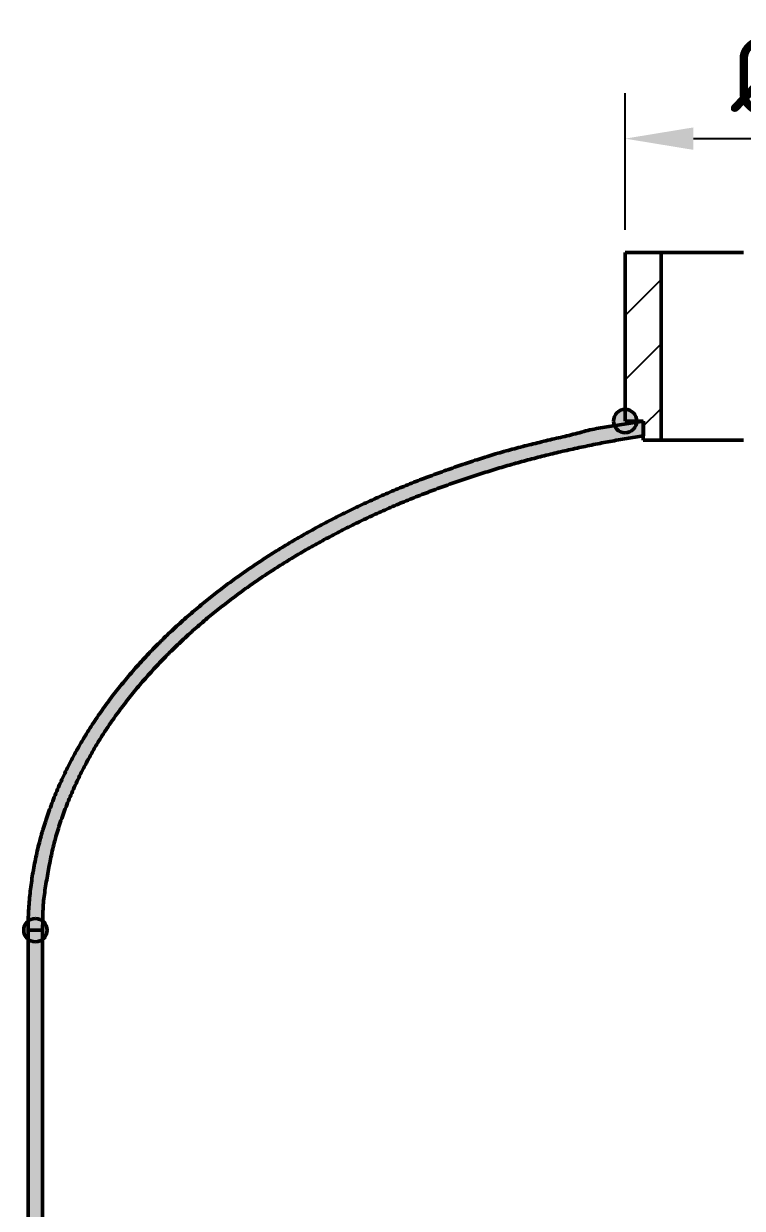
# Model space of a CAD drawing. Header units: millimetres. Extents: x 0 to 594, y 0 to 420.
# Drawn here: x 50 to 81.5, y 257.8 to 309.8 of the extents above; entities that cross this region are included whole.
import ezdxf

# ---------------------------------------------------------------- set-up
doc = ezdxf.new("R2010")
doc.units = ezdxf.units.MM
for name, color, linetype, lineweight in [('01-VISIBLE', 7, 'CONTINUOUS', 50), ('04-COTA', 3, 'CONTINUOUS', 25), ('05-RAYADO', 8, 'CONTINUOUS', 25)]:
    doc.layers.add(name, color=color, linetype=linetype, lineweight=lineweight)
doc.styles.add('ISO3098', font='isocpeur.ttf')
doc.dimstyles.new('FLAMA-ISO', dxfattribs={"dimtxt": 3.5, "dimasz": 3, "dimexe": 2, "dimexo": 1, "dimgap": 1, "dimtad": 1, "dimdec": 1, "dimtxsty": 'ISO3098', "dimcen": 2.5, "dimclrd": 3, "dimclre": 3, "dimclrt": 3, "dimazin": 3, "dimtfac": 1, "dimtmove": 0, "dimatfit": 3, "dimlwd": 25, "dimlwe": 25})

msp = doc.modelspace()

# ---------------------------------------------------------------- hatches: boundary and pattern name
at = {"layer": '05-RAYADO'}
h = msp.add_hatch(dxfattribs=at)
h.set_pattern_fill('ANSI31', scale=0.62992)
h.paths.add_polyline_path([(77.972, 291.531), (77.19, 291.531), (77.19, 292.376), (76.392, 292.376), (76.392, 299.776), (77.972, 299.776)])
h = msp.add_hatch(color=7, dxfattribs=at)
h.dxf.hatch_style = 1
h.paths.add_polyline_path([(75.88, 292.376), (75.882, 292.416), (75.886, 292.456), (75.894, 292.496), (75.905, 292.534), (75.919, 292.572), (75.936, 292.609), (75.955, 292.644), (75.978, 292.677), (76.003, 292.709), (76.03, 292.738), (76.059, 292.765), (76.091, 292.79), (76.124, 292.813), (76.16, 292.832), (76.196, 292.849), (76.234, 292.863), (76.272, 292.874), (76.312, 292.882), (76.352, 292.887), (76.392, 292.888), (76.432, 292.887), (76.472, 292.882), (76.512, 292.874), (76.55, 292.863), (76.588, 292.849), (76.624, 292.832), (76.66, 292.813), (76.693, 292.79), (76.725, 292.765), (76.754, 292.738), (76.781, 292.709), (76.806, 292.677), (76.829, 292.644), (76.848, 292.609), (76.865, 292.572), (76.879, 292.534), (76.89, 292.496), (76.898, 292.456), (76.902, 292.416), (76.904, 292.376), (76.902, 292.336), (76.898, 292.296), (76.89, 292.257), (76.879, 292.218), (76.865, 292.18), (76.848, 292.144), (76.829, 292.109), (76.806, 292.075), (76.781, 292.044), (76.754, 292.014), (76.725, 291.987), (76.693, 291.962), (76.66, 291.94), (76.624, 291.92), (76.588, 291.903), (76.55, 291.889), (76.512, 291.878), (76.472, 291.87), (76.432, 291.866), (76.392, 291.864), (76.352, 291.866), (76.312, 291.87), (76.272, 291.878), (76.234, 291.889), (76.196, 291.903), (76.16, 291.92), (76.124, 291.94), (76.091, 291.962), (76.059, 291.987), (76.03, 292.014), (76.003, 292.044), (75.978, 292.075), (75.955, 292.109), (75.936, 292.144), (75.919, 292.18), (75.905, 292.218), (75.894, 292.257), (75.886, 292.296), (75.882, 292.336)])
h = msp.add_hatch(color=7, dxfattribs=at)
h.dxf.hatch_style = 1
h.paths.add_polyline_path([(50.832, 270.024), (50.192, 270.024), (50.192, 270.119), (50.193, 270.214), (50.195, 270.309), (50.197, 270.404), (50.199, 270.499), (50.203, 270.594), (50.207, 270.688), (50.211, 270.783), (50.216, 270.878), (50.222, 270.973), (50.228, 271.068), (50.235, 271.162), (50.242, 271.257), (50.25, 271.352), (50.259, 271.446), (50.268, 271.541), (50.278, 271.635), (50.289, 271.73), (50.3, 271.824), (50.311, 271.918), (50.324, 272.012), (50.336, 272.106), (50.35, 272.2), (50.364, 272.294), (50.378, 272.388), (50.393, 272.482), (50.409, 272.576), (50.425, 272.669), (50.442, 272.763), (50.459, 272.856), (50.477, 272.949), (50.496, 273.042), (50.515, 273.135), (50.535, 273.228), (50.555, 273.321), (50.576, 273.414), (50.597, 273.506), (50.619, 273.599), (50.641, 273.691), (50.664, 273.783), (50.688, 273.875), (50.712, 273.967), (50.737, 274.059), (50.762, 274.15), (50.788, 274.242), (50.814, 274.333), (50.841, 274.424), (50.868, 274.515), (50.896, 274.606), (50.924, 274.696), (50.953, 274.787), (50.983, 274.877), (51.013, 274.967), (51.043, 275.057), (51.074, 275.147), (51.106, 275.236), (51.138, 275.326), (51.17, 275.415), (51.204, 275.504), (51.237, 275.593), (51.271, 275.681), (51.306, 275.77), (51.341, 275.858), (51.376, 275.946), (51.412, 276.034), (51.449, 276.122), (51.486, 276.209), (51.523, 276.296), (51.561, 276.383), (51.6, 276.47), (51.639, 276.557), (51.678, 276.643), (51.718, 276.73), (51.758, 276.816), (51.799, 276.901), (51.84, 276.987), (51.882, 277.072), (51.924, 277.157), (51.967, 277.242), (52.01, 277.327), (52.053, 277.411), (52.097, 277.495), (52.141, 277.579), (52.186, 277.663), (52.231, 277.747), (52.277, 277.83), (52.323, 277.913), (52.369, 277.996), (52.416, 278.078), (52.464, 278.161), (52.511, 278.243), (52.559, 278.325), (52.608, 278.406), (52.657, 278.488), (52.706, 278.569), (52.756, 278.65), (52.806, 278.731), (52.857, 278.811), (52.907, 278.891), (52.959, 278.971), (53.01, 279.051), (53.062, 279.13), (53.115, 279.209), (53.168, 279.288), (53.221, 279.367), (53.274, 279.445), (53.328, 279.524), (53.383, 279.601), (53.437, 279.679), (53.492, 279.757), (53.547, 279.834), (53.603, 279.911), (53.659, 279.987), (53.716, 280.064), (53.772, 280.14), (53.829, 280.216), (53.887, 280.292), (53.944, 280.367), (54.003, 280.442), (54.061, 280.517), (54.12, 280.592), (54.179, 280.666), (54.238, 280.74), (54.298, 280.814), (54.358, 280.888), (54.418, 280.961), (54.479, 281.034), (54.54, 281.107), (54.601, 281.179), (54.662, 281.252), (54.724, 281.324), (54.786, 281.396), (54.849, 281.467), (54.912, 281.538), (54.975, 281.609), (55.038, 281.68), (55.102, 281.751), (55.165, 281.821), (55.23, 281.891), (55.294, 281.961), (55.359, 282.03), (55.424, 282.099), (55.489, 282.168), (55.555, 282.237), (55.62, 282.306), (55.686, 282.374), (55.753, 282.442), (55.819, 282.509), (55.886, 282.577), (55.953, 282.644), (56.021, 282.711), (56.088, 282.778), (56.156, 282.844), (56.224, 282.91), (56.293, 282.976), (56.361, 283.042), (56.43, 283.107), (56.499, 283.172), (56.569, 283.237), (56.638, 283.302), (56.708, 283.366), (56.778, 283.43), (56.848, 283.494), (56.919, 283.558), (56.99, 283.621), (57.061, 283.684), (57.132, 283.747), (57.203, 283.81), (57.275, 283.872), (57.347, 283.934), (57.419, 283.996), (57.491, 284.058), (57.563, 284.119), (57.636, 284.18), (57.709, 284.241), (57.782, 284.302), (57.855, 284.362), (57.929, 284.422), (58.003, 284.482), (58.077, 284.541), (58.151, 284.601), (58.225, 284.66), (58.3, 284.719), (58.374, 284.777), (58.449, 284.836), (58.524, 284.894), (58.6, 284.952), (58.675, 285.01), (58.751, 285.067), (58.826, 285.124), (58.902, 285.181), (58.979, 285.238), (59.055, 285.294), (59.132, 285.35), (59.208, 285.406), (59.285, 285.462), (59.362, 285.518), (59.44, 285.573), (59.517, 285.628), (59.595, 285.683), (59.672, 285.737), (59.75, 285.791), (59.828, 285.845), (59.907, 285.899), (59.985, 285.953), (60.063, 286.006), (60.142, 286.059), (60.221, 286.112), (60.3, 286.165), (60.379, 286.217), (60.459, 286.269), (60.538, 286.321), (60.618, 286.373), (60.698, 286.424), (60.778, 286.476), (60.858, 286.527), (60.938, 286.577), (61.018, 286.628), (61.099, 286.678), (61.18, 286.728), (61.26, 286.778), (61.341, 286.828), (61.423, 286.877), (61.504, 286.926), (61.585, 286.975), (61.667, 287.024), (61.748, 287.072), (61.83, 287.121), (61.912, 287.169), (61.994, 287.216), (62.076, 287.264), (62.159, 287.311), (62.241, 287.358), (62.324, 287.405), (62.406, 287.452), (62.489, 287.498), (62.572, 287.544), (62.655, 287.59), (62.739, 287.636), (62.822, 287.682), (62.905, 287.727), (62.989, 287.772), (63.073, 287.817), (63.156, 287.862), (63.24, 287.906), (63.324, 287.951), (63.408, 287.995), (63.493, 288.038), (63.577, 288.082), (63.661, 288.125), (63.746, 288.169), (63.831, 288.212), (63.916, 288.254), (64, 288.297), (64.085, 288.339), (64.171, 288.381), (64.256, 288.423), (64.341, 288.465), (64.426, 288.507), (64.512, 288.548), (64.598, 288.589), (64.683, 288.63), (64.769, 288.671), (64.855, 288.711), (64.941, 288.751), (65.027, 288.791), (65.113, 288.831), (65.2, 288.871), (65.286, 288.91), (65.373, 288.949), (65.459, 288.988), (65.546, 289.027), (65.633, 289.065), (65.72, 289.104), (65.807, 289.142), (65.894, 289.179), (65.981, 289.217), (66.068, 289.254), (66.156, 289.291), (66.243, 289.328), (66.331, 289.365), (66.418, 289.402), (66.506, 289.438), (66.594, 289.474), (66.682, 289.51), (66.77, 289.545), (66.858, 289.581), (66.946, 289.616), (67.035, 289.651), (67.123, 289.686), (67.211, 289.72), (67.3, 289.755), (67.389, 289.789), (67.477, 289.823), (67.566, 289.857), (67.655, 289.891), (67.744, 289.924), (67.832, 289.958), (67.921, 289.991), (68.01, 290.024), (68.1, 290.057), (68.189, 290.089), (68.278, 290.122), (68.367, 290.154), (68.456, 290.187), (68.546, 290.219), (68.635, 290.251), (68.725, 290.282), (68.814, 290.314), (68.904, 290.346), (68.993, 290.377), (69.083, 290.408), (69.173, 290.439), (69.263, 290.47), (69.352, 290.501), (69.442, 290.532), (69.532, 290.562), (69.622, 290.592), (69.713, 290.622), (69.803, 290.652), (69.893, 290.681), (69.983, 290.71), (70.074, 290.739), (70.164, 290.768), (70.255, 290.796), (70.346, 290.825), (70.436, 290.852), (70.527, 290.88), (70.618, 290.907), (70.709, 290.934), (70.8, 290.961), (70.892, 290.987), (70.983, 291.013), (71.074, 291.039), (71.166, 291.065), (71.257, 291.09), (71.349, 291.115), (71.441, 291.14), (71.532, 291.164), (71.624, 291.189), (71.716, 291.213), (71.808, 291.236), (71.9, 291.26), (71.992, 291.283), (72.084, 291.306), (72.176, 291.329), (72.269, 291.352), (72.361, 291.375), (72.453, 291.397), (72.545, 291.42), (72.638, 291.442), (72.73, 291.464), (72.822, 291.486), (72.915, 291.508), (73.007, 291.53), (73.099, 291.552), (73.192, 291.574), (73.284, 291.596), (73.377, 291.618), (73.469, 291.64), (73.562, 291.661), (73.654, 291.683), (73.746, 291.705), (73.839, 291.727), (73.931, 291.749), (74.023, 291.772), (74.116, 291.794), (74.208, 291.817), (74.3, 291.84), (74.392, 291.865), (74.483, 291.89), (74.574, 291.917), (74.666, 291.943), (74.758, 291.966), (74.85, 291.988), (74.943, 292.007), (75.036, 292.026), (75.13, 292.043), (75.223, 292.06), (75.317, 292.076), (75.41, 292.093), (75.504, 292.108), (75.597, 292.124), (75.691, 292.14), (75.785, 292.155), (75.879, 292.17), (75.972, 292.185), (76.066, 292.2), (76.16, 292.215), (76.254, 292.23), (76.347, 292.245), (76.441, 292.26), (76.535, 292.274), (76.629, 292.289), (76.723, 292.303), (76.817, 292.318), (76.91, 292.333), (77.004, 292.347), (77.098, 292.362), (77.192, 292.376), (77.192, 291.731), (77.101, 291.716), (77.009, 291.702), (76.918, 291.687), (76.827, 291.672), (76.735, 291.657), (76.644, 291.642), (76.553, 291.627), (76.462, 291.611), (76.371, 291.596), (76.28, 291.58), (76.189, 291.564), (76.097, 291.548), (76.006, 291.532), (75.915, 291.515), (75.824, 291.498), (75.734, 291.482), (75.643, 291.465), (75.552, 291.447), (75.461, 291.43), (75.37, 291.413), (75.279, 291.395), (75.189, 291.377), (75.098, 291.359), (75.007, 291.341), (74.917, 291.322), (74.826, 291.304), (74.735, 291.285), (74.645, 291.266), (74.554, 291.247), (74.464, 291.228), (74.374, 291.209), (74.283, 291.189), (74.193, 291.169), (74.103, 291.149), (74.012, 291.129), (73.922, 291.109), (73.832, 291.089), (73.742, 291.068), (73.652, 291.047), (73.562, 291.026), (73.472, 291.005), (73.382, 290.984), (73.292, 290.962), (73.202, 290.941), (73.112, 290.919), (73.022, 290.897), (72.932, 290.875), (72.843, 290.852), (72.753, 290.83), (72.663, 290.807), (72.574, 290.784), (72.484, 290.761), (72.395, 290.738), (72.305, 290.715), (72.216, 290.691), (72.126, 290.667), (72.037, 290.643), (71.948, 290.619), (71.858, 290.595), (71.769, 290.57), (71.68, 290.546), (71.591, 290.521), (71.502, 290.496), (71.413, 290.471), (71.324, 290.445), (71.235, 290.42), (71.147, 290.394), (71.058, 290.368), (70.969, 290.342), (70.88, 290.316), (70.792, 290.289), (70.703, 290.263), (70.615, 290.236), (70.526, 290.209), (70.438, 290.181), (70.35, 290.154), (70.261, 290.127), (70.173, 290.099), (70.085, 290.071), (69.997, 290.043), (69.909, 290.014), (69.821, 289.986), (69.733, 289.957), (69.645, 289.928), (69.557, 289.899), (69.47, 289.87), (69.382, 289.841), (69.294, 289.811), (69.207, 289.781), (69.119, 289.751), (69.032, 289.721), (68.944, 289.691), (68.857, 289.66), (68.77, 289.63), (68.683, 289.599), (68.596, 289.568), (68.509, 289.536), (68.422, 289.505), (68.335, 289.473), (68.248, 289.441), (68.161, 289.409), (68.075, 289.377), (67.988, 289.345), (67.901, 289.312), (67.815, 289.279), (67.729, 289.246), (67.642, 289.213), (67.556, 289.18), (67.47, 289.146), (67.384, 289.112), (67.298, 289.078), (67.212, 289.044), (67.126, 289.01), (67.04, 288.975), (66.955, 288.94), (66.869, 288.905), (66.783, 288.87), (66.698, 288.835), (66.613, 288.799), (66.527, 288.764), (66.442, 288.728), (66.357, 288.692), (66.272, 288.655), (66.187, 288.619), (66.102, 288.582), (66.017, 288.545), (65.933, 288.508), (65.848, 288.471), (65.763, 288.433), (65.679, 288.396), (65.595, 288.358), (65.51, 288.319), (65.426, 288.281), (65.342, 288.243), (65.258, 288.204), (65.174, 288.165), (65.091, 288.126), (65.007, 288.086), (64.923, 288.047), (64.84, 288.007), (64.756, 287.967), (64.673, 287.927), (64.59, 287.887), (64.507, 287.846), (64.424, 287.805), (64.341, 287.764), (64.258, 287.723), (64.175, 287.682), (64.093, 287.64), (64.01, 287.598), (63.928, 287.556), (63.846, 287.514), (63.764, 287.472), (63.682, 287.429), (63.6, 287.386), (63.518, 287.343), (63.436, 287.3), (63.354, 287.256), (63.273, 287.213), (63.192, 287.169), (63.11, 287.124), (63.029, 287.08), (62.948, 287.036), (62.867, 286.991), (62.786, 286.946), (62.706, 286.901), (62.625, 286.855), (62.545, 286.81), (62.465, 286.764), (62.384, 286.718), (62.304, 286.671), (62.224, 286.625), (62.145, 286.578), (62.065, 286.531), (61.985, 286.484), (61.906, 286.437), (61.827, 286.389), (61.748, 286.341), (61.669, 286.293), (61.59, 286.245), (61.511, 286.196), (61.432, 286.148), (61.354, 286.099), (61.276, 286.049), (61.197, 286), (61.119, 285.95), (61.041, 285.901), (60.964, 285.851), (60.886, 285.8), (60.809, 285.75), (60.731, 285.699), (60.654, 285.648), (60.577, 285.597), (60.5, 285.545), (60.424, 285.494), (60.347, 285.442), (60.271, 285.39), (60.194, 285.337), (60.118, 285.285), (60.042, 285.232), (59.967, 285.179), (59.891, 285.126), (59.816, 285.072), (59.74, 285.018), (59.665, 284.965), (59.59, 284.91), (59.516, 284.856), (59.441, 284.801), (59.367, 284.746), (59.292, 284.691), (59.218, 284.636), (59.144, 284.58), (59.071, 284.524), (58.997, 284.468), (58.924, 284.412), (58.851, 284.355), (58.778, 284.299), (58.705, 284.242), (58.632, 284.184), (58.56, 284.127), (58.488, 284.069), (58.416, 284.011), (58.344, 283.953), (58.272, 283.894), (58.201, 283.836), (58.129, 283.777), (58.058, 283.718), (57.988, 283.658), (57.917, 283.598), (57.847, 283.538), (57.776, 283.478), (57.706, 283.418), (57.636, 283.357), (57.567, 283.296), (57.498, 283.235), (57.428, 283.174), (57.359, 283.112), (57.291, 283.05), (57.222, 282.988), (57.154, 282.926), (57.086, 282.863), (57.018, 282.8), (56.951, 282.737), (56.883, 282.674), (56.816, 282.61), (56.749, 282.546), (56.683, 282.482), (56.616, 282.418), (56.55, 282.353), (56.484, 282.288), (56.418, 282.223), (56.353, 282.158), (56.288, 282.092), (56.223, 282.026), (56.158, 281.96), (56.094, 281.894), (56.03, 281.827), (55.966, 281.761), (55.902, 281.693), (55.839, 281.626), (55.776, 281.558), (55.713, 281.491), (55.65, 281.422), (55.588, 281.354), (55.526, 281.285), (55.464, 281.217), (55.403, 281.147), (55.342, 281.078), (55.281, 281.008), (55.22, 280.939), (55.16, 280.868), (55.1, 280.798), (55.041, 280.727), (54.981, 280.656), (54.922, 280.585), (54.863, 280.514), (54.805, 280.442), (54.747, 280.37), (54.689, 280.298), (54.631, 280.226), (54.574, 280.153), (54.517, 280.08), (54.461, 280.007), (54.405, 279.934), (54.349, 279.86), (54.293, 279.786), (54.238, 279.712), (54.183, 279.638), (54.128, 279.563), (54.074, 279.488), (54.02, 279.413), (53.966, 279.337), (53.913, 279.262), (53.86, 279.186), (53.808, 279.11), (53.756, 279.034), (53.704, 278.957), (53.652, 278.88), (53.601, 278.803), (53.551, 278.726), (53.5, 278.648), (53.45, 278.57), (53.401, 278.492), (53.351, 278.414), (53.303, 278.336), (53.254, 278.257), (53.206, 278.178), (53.158, 278.098), (53.111, 278.019), (53.064, 277.939), (53.018, 277.859), (52.972, 277.779), (52.926, 277.699), (52.881, 277.618), (52.837, 277.537), (52.792, 277.456), (52.749, 277.374), (52.705, 277.293), (52.662, 277.211), (52.62, 277.129), (52.578, 277.046), (52.536, 276.964), (52.495, 276.881), (52.454, 276.798), (52.414, 276.715), (52.374, 276.631), (52.334, 276.548), (52.295, 276.464), (52.257, 276.38), (52.218, 276.296), (52.181, 276.211), (52.143, 276.127), (52.106, 276.042), (52.07, 275.957), (52.034, 275.872), (51.998, 275.786), (51.963, 275.701), (51.928, 275.615), (51.894, 275.529), (51.86, 275.443), (51.826, 275.357), (51.793, 275.271), (51.76, 275.184), (51.728, 275.098), (51.697, 275.011), (51.666, 274.924), (51.635, 274.836), (51.606, 274.749), (51.576, 274.661), (51.548, 274.573), (51.52, 274.485), (51.493, 274.396), (51.466, 274.308), (51.44, 274.219), (51.414, 274.13), (51.39, 274.041), (51.366, 273.952), (51.342, 273.862), (51.32, 273.773), (51.298, 273.683), (51.276, 273.593), (51.255, 273.503), (51.235, 273.413), (51.215, 273.322), (51.196, 273.232), (51.177, 273.141), (51.159, 273.051), (51.141, 272.96), (51.123, 272.869), (51.106, 272.778), (51.089, 272.687), (51.072, 272.596), (51.056, 272.505), (51.04, 272.414), (51.024, 272.323), (51.009, 272.232), (50.993, 272.141), (50.978, 272.05), (50.963, 271.958), (50.949, 271.867), (50.934, 271.776), (50.92, 271.684), (50.907, 271.593), (50.895, 271.501), (50.884, 271.409), (50.874, 271.317), (50.866, 271.225), (50.859, 271.133), (50.853, 271.041), (50.849, 270.948), (50.845, 270.856), (50.841, 270.764), (50.839, 270.671), (50.837, 270.579), (50.835, 270.486), (50.834, 270.394), (50.833, 270.301), (50.832, 270.209), (50.832, 270.116)])
h = msp.add_hatch(color=7, dxfattribs=at)
h.dxf.hatch_style = 1
h.paths.add_polyline_path([(50, 270.024), (50.002, 270.064), (50.006, 270.104), (50.014, 270.143), (50.025, 270.182), (50.039, 270.22), (50.056, 270.256), (50.075, 270.291), (50.098, 270.325), (50.123, 270.356), (50.15, 270.386), (50.179, 270.413), (50.211, 270.438), (50.244, 270.46), (50.28, 270.48), (50.316, 270.497), (50.354, 270.511), (50.392, 270.522), (50.432, 270.53), (50.472, 270.534), (50.512, 270.536), (50.552, 270.534), (50.592, 270.53), (50.632, 270.522), (50.67, 270.511), (50.708, 270.497), (50.744, 270.48), (50.78, 270.46), (50.813, 270.438), (50.845, 270.413), (50.874, 270.386), (50.901, 270.356), (50.926, 270.325), (50.949, 270.291), (50.968, 270.256), (50.985, 270.22), (50.999, 270.182), (51.01, 270.143), (51.018, 270.104), (51.022, 270.064), (51.024, 270.024), (51.022, 269.984), (51.018, 269.944), (51.01, 269.904), (50.999, 269.866), (50.985, 269.828), (50.968, 269.791), (50.949, 269.756), (50.926, 269.723), (50.901, 269.691), (50.874, 269.662), (50.845, 269.635), (50.813, 269.61), (50.78, 269.587), (50.744, 269.568), (50.708, 269.551), (50.67, 269.537), (50.632, 269.526), (50.592, 269.518), (50.552, 269.513), (50.512, 269.512), (50.472, 269.513), (50.432, 269.518), (50.392, 269.526), (50.354, 269.537), (50.316, 269.551), (50.28, 269.568), (50.244, 269.587), (50.211, 269.61), (50.179, 269.635), (50.15, 269.662), (50.123, 269.691), (50.098, 269.723), (50.075, 269.756), (50.056, 269.791), (50.039, 269.828), (50.025, 269.866), (50.014, 269.904), (50.006, 269.944), (50.002, 269.984)])
h = msp.add_hatch(color=7, dxfattribs=at)
h.dxf.hatch_style = 1
h.paths.add_polyline_path([(50.832, 137.184), (50.192, 137.184), (50.192, 270.024), (50.832, 270.024)])

# ---------------------------------------------------------------- linework, layer by layer
at = {"layer": '01-VISIBLE'}
for p, q in [((77.972, 299.776), (76.392, 299.776)), ((76.392, 292.376), (76.392, 299.776)), ((77.972, 291.531), (77.972, 299.776)), ((77.19, 292.376), (76.392, 292.376)), ((77.19, 291.531), (77.19, 292.376)), ((77.192, 292.376), (77.192, 291.731)), ((77.972, 291.531), (77.19, 291.531)), ((50.192, 137.184), (50.192, 270.024)), ((50.832, 270.024), (50.192, 270.024)), ((50.192, 270.024), (50.832, 270.024)), ((50.832, 137.184), (50.832, 270.024))]:
    msp.add_line(p, q, dxfattribs=at)
for points in [[(81.582, 299.776), (81.522, 299.776), (81.462, 299.776), (81.402, 299.776), (81.341, 299.776), (81.281, 299.776), (81.221, 299.776), (81.161, 299.776), (81.101, 299.776), (81.041, 299.776), (80.98, 299.776), (80.92, 299.776), (80.86, 299.776), (80.8, 299.776), (80.74, 299.776), (80.68, 299.776), (80.619, 299.776), (80.559, 299.776), (80.499, 299.776), (80.439, 299.776), (80.379, 299.776), (80.319, 299.776), (80.258, 299.776), (80.198, 299.776), (80.138, 299.776), (80.078, 299.776), (80.018, 299.776), (79.958, 299.776), (79.897, 299.776), (79.837, 299.776), (79.777, 299.776), (79.717, 299.776), (79.657, 299.776), (79.597, 299.776), (79.536, 299.776), (79.476, 299.776), (79.416, 299.776), (79.356, 299.776), (79.296, 299.776), (79.236, 299.776), (79.175, 299.776), (79.115, 299.776), (79.055, 299.776), (78.995, 299.776), (78.935, 299.776), (78.875, 299.776), (78.814, 299.776), (78.754, 299.776), (78.694, 299.776), (78.634, 299.776), (78.574, 299.776), (78.514, 299.776), (78.453, 299.776), (78.393, 299.776), (78.333, 299.776), (78.273, 299.776), (78.213, 299.776), (78.153, 299.776), (78.092, 299.776), (78.032, 299.776), (77.972, 299.776)], [(50.192, 270.024), (50.192, 270.119), (50.193, 270.214), (50.195, 270.309), (50.197, 270.404), (50.199, 270.499), (50.203, 270.594), (50.207, 270.688), (50.211, 270.783), (50.216, 270.878), (50.222, 270.973), (50.228, 271.068), (50.235, 271.162), (50.242, 271.257), (50.25, 271.352), (50.259, 271.446), (50.268, 271.541), (50.278, 271.635), (50.289, 271.73), (50.3, 271.824), (50.311, 271.918), (50.324, 272.012), (50.336, 272.106), (50.35, 272.2), (50.364, 272.294), (50.378, 272.388), (50.393, 272.482), (50.409, 272.576), (50.425, 272.669), (50.442, 272.763), (50.459, 272.856), (50.477, 272.949), (50.496, 273.042), (50.515, 273.135), (50.535, 273.228), (50.555, 273.321), (50.576, 273.414), (50.597, 273.506), (50.619, 273.599), (50.641, 273.691), (50.664, 273.783), (50.688, 273.875), (50.712, 273.967), (50.737, 274.059), (50.762, 274.15), (50.788, 274.242), (50.814, 274.333), (50.841, 274.424), (50.868, 274.515), (50.896, 274.606), (50.924, 274.696), (50.953, 274.787), (50.983, 274.877), (51.013, 274.967), (51.043, 275.057), (51.074, 275.147), (51.106, 275.236), (51.138, 275.326), (51.17, 275.415), (51.204, 275.504), (51.237, 275.593), (51.271, 275.681), (51.306, 275.77), (51.341, 275.858), (51.376, 275.946), (51.412, 276.034), (51.449, 276.122), (51.486, 276.209), (51.523, 276.296), (51.561, 276.383), (51.6, 276.47), (51.639, 276.557), (51.678, 276.643), (51.718, 276.73), (51.758, 276.816), (51.799, 276.901), (51.84, 276.987), (51.882, 277.072), (51.924, 277.157), (51.967, 277.242), (52.01, 277.327), (52.053, 277.411), (52.097, 277.495), (52.141, 277.579), (52.186, 277.663), (52.231, 277.747), (52.277, 277.83), (52.323, 277.913), (52.369, 277.996), (52.416, 278.078), (52.464, 278.161), (52.511, 278.243), (52.559, 278.325), (52.608, 278.406), (52.657, 278.488), (52.706, 278.569), (52.756, 278.65), (52.806, 278.731), (52.857, 278.811), (52.907, 278.891), (52.959, 278.971), (53.01, 279.051), (53.062, 279.13), (53.115, 279.209), (53.168, 279.288), (53.221, 279.367), (53.274, 279.445), (53.328, 279.524), (53.383, 279.601), (53.437, 279.679), (53.492, 279.757), (53.547, 279.834), (53.603, 279.911), (53.659, 279.987), (53.716, 280.064), (53.772, 280.14), (53.829, 280.216), (53.887, 280.292), (53.944, 280.367), (54.003, 280.442), (54.061, 280.517), (54.12, 280.592), (54.179, 280.666), (54.238, 280.74), (54.298, 280.814), (54.358, 280.888), (54.418, 280.961), (54.479, 281.034), (54.54, 281.107), (54.601, 281.179), (54.662, 281.252), (54.724, 281.324), (54.786, 281.396), (54.849, 281.467), (54.912, 281.538), (54.975, 281.609), (55.038, 281.68), (55.102, 281.751), (55.165, 281.821), (55.23, 281.891), (55.294, 281.961), (55.359, 282.03), (55.424, 282.099), (55.489, 282.168), (55.555, 282.237), (55.62, 282.306), (55.686, 282.374), (55.753, 282.442), (55.819, 282.509), (55.886, 282.577), (55.953, 282.644), (56.021, 282.711), (56.088, 282.778), (56.156, 282.844), (56.224, 282.91), (56.293, 282.976), (56.361, 283.042), (56.43, 283.107), (56.499, 283.172), (56.569, 283.237), (56.638, 283.302), (56.708, 283.366), (56.778, 283.43), (56.848, 283.494), (56.919, 283.558), (56.99, 283.621), (57.061, 283.684), (57.132, 283.747), (57.203, 283.81), (57.275, 283.872), (57.347, 283.934), (57.419, 283.996), (57.491, 284.058), (57.563, 284.119), (57.636, 284.18), (57.709, 284.241), (57.782, 284.302), (57.855, 284.362), (57.929, 284.422), (58.003, 284.482), (58.077, 284.541), (58.151, 284.601), (58.225, 284.66), (58.3, 284.719), (58.374, 284.777), (58.449, 284.836), (58.524, 284.894), (58.6, 284.952), (58.675, 285.01), (58.751, 285.067), (58.826, 285.124), (58.902, 285.181), (58.979, 285.238), (59.055, 285.294), (59.132, 285.35), (59.208, 285.406), (59.285, 285.462), (59.362, 285.518), (59.44, 285.573), (59.517, 285.628), (59.595, 285.683), (59.672, 285.737), (59.75, 285.791), (59.828, 285.845), (59.907, 285.899), (59.985, 285.953), (60.063, 286.006), (60.142, 286.059), (60.221, 286.112), (60.3, 286.165), (60.379, 286.217), (60.459, 286.269), (60.538, 286.321), (60.618, 286.373), (60.698, 286.424), (60.778, 286.476), (60.858, 286.527), (60.938, 286.577), (61.018, 286.628), (61.099, 286.678), (61.18, 286.728), (61.26, 286.778), (61.341, 286.828), (61.423, 286.877), (61.504, 286.926), (61.585, 286.975), (61.667, 287.024), (61.748, 287.072), (61.83, 287.121), (61.912, 287.169), (61.994, 287.216), (62.076, 287.264), (62.159, 287.311), (62.241, 287.358), (62.324, 287.405), (62.406, 287.452), (62.489, 287.498), (62.572, 287.544), (62.655, 287.59), (62.739, 287.636), (62.822, 287.682), (62.905, 287.727), (62.989, 287.772), (63.073, 287.817), (63.156, 287.862), (63.24, 287.906), (63.324, 287.951), (63.408, 287.995), (63.493, 288.038), (63.577, 288.082), (63.661, 288.125), (63.746, 288.169), (63.831, 288.212), (63.916, 288.254), (64, 288.297), (64.085, 288.339), (64.171, 288.381), (64.256, 288.423), (64.341, 288.465), (64.426, 288.507), (64.512, 288.548), (64.598, 288.589), (64.683, 288.63), (64.769, 288.671), (64.855, 288.711), (64.941, 288.751), (65.027, 288.791), (65.113, 288.831), (65.2, 288.871), (65.286, 288.91), (65.373, 288.949), (65.459, 288.988), (65.546, 289.027), (65.633, 289.065), (65.72, 289.104), (65.807, 289.142), (65.894, 289.179), (65.981, 289.217), (66.068, 289.254), (66.156, 289.291), (66.243, 289.328), (66.331, 289.365), (66.418, 289.402), (66.506, 289.438), (66.594, 289.474), (66.682, 289.51), (66.77, 289.545), (66.858, 289.581), (66.946, 289.616), (67.035, 289.651), (67.123, 289.686), (67.211, 289.72), (67.3, 289.755), (67.389, 289.789), (67.477, 289.823), (67.566, 289.857), (67.655, 289.891), (67.744, 289.924), (67.832, 289.958), (67.921, 289.991), (68.01, 290.024), (68.1, 290.057), (68.189, 290.089), (68.278, 290.122), (68.367, 290.154), (68.456, 290.187), (68.546, 290.219), (68.635, 290.251), (68.725, 290.282), (68.814, 290.314), (68.904, 290.346), (68.993, 290.377), (69.083, 290.408), (69.173, 290.439), (69.263, 290.47), (69.352, 290.501), (69.442, 290.532), (69.532, 290.562), (69.622, 290.592), (69.713, 290.622), (69.803, 290.652), (69.893, 290.681), (69.983, 290.71), (70.074, 290.739), (70.164, 290.768), (70.255, 290.796), (70.346, 290.825), (70.436, 290.852), (70.527, 290.88), (70.618, 290.907), (70.709, 290.934), (70.8, 290.961), (70.892, 290.987), (70.983, 291.013), (71.074, 291.039), (71.166, 291.065), (71.257, 291.09), (71.349, 291.115), (71.441, 291.14), (71.532, 291.164), (71.624, 291.189), (71.716, 291.213), (71.808, 291.236), (71.9, 291.26), (71.992, 291.283), (72.084, 291.306), (72.176, 291.329), (72.269, 291.352), (72.361, 291.375), (72.453, 291.397), (72.545, 291.42), (72.638, 291.442), (72.73, 291.464), (72.822, 291.486), (72.915, 291.508), (73.007, 291.53), (73.099, 291.552), (73.192, 291.574), (73.284, 291.596), (73.377, 291.618), (73.469, 291.64), (73.562, 291.661), (73.654, 291.683), (73.746, 291.705), (73.839, 291.727), (73.931, 291.749), (74.023, 291.772), (74.116, 291.794), (74.208, 291.817), (74.3, 291.84), (74.392, 291.865), (74.483, 291.89), (74.574, 291.917), (74.666, 291.943), (74.758, 291.966), (74.85, 291.988), (74.943, 292.007), (75.036, 292.026), (75.13, 292.043), (75.223, 292.06), (75.317, 292.076), (75.41, 292.093), (75.504, 292.108), (75.597, 292.124), (75.691, 292.14), (75.785, 292.155), (75.879, 292.17), (75.972, 292.185), (76.066, 292.2), (76.16, 292.215), (76.254, 292.23), (76.347, 292.245), (76.441, 292.26), (76.535, 292.274), (76.629, 292.289), (76.723, 292.303), (76.817, 292.318), (76.91, 292.333), (77.004, 292.347), (77.098, 292.362), (77.192, 292.376)], [(77.192, 291.731), (77.101, 291.716), (77.009, 291.702), (76.918, 291.687), (76.827, 291.672), (76.735, 291.657), (76.644, 291.642), (76.553, 291.627), (76.462, 291.611), (76.371, 291.596), (76.28, 291.58), (76.189, 291.564), (76.097, 291.548), (76.006, 291.532), (75.915, 291.515), (75.824, 291.498), (75.734, 291.482), (75.643, 291.465), (75.552, 291.447), (75.461, 291.43), (75.37, 291.413), (75.279, 291.395), (75.189, 291.377), (75.098, 291.359), (75.007, 291.341), (74.917, 291.322), (74.826, 291.304), (74.735, 291.285), (74.645, 291.266), (74.554, 291.247), (74.464, 291.228), (74.374, 291.209), (74.283, 291.189), (74.193, 291.169), (74.103, 291.149), (74.012, 291.129), (73.922, 291.109), (73.832, 291.089), (73.742, 291.068), (73.652, 291.047), (73.562, 291.026), (73.472, 291.005), (73.382, 290.984), (73.292, 290.962), (73.202, 290.941), (73.112, 290.919), (73.022, 290.897), (72.932, 290.875), (72.843, 290.852), (72.753, 290.83), (72.663, 290.807), (72.574, 290.784), (72.484, 290.761), (72.395, 290.738), (72.305, 290.715), (72.216, 290.691), (72.126, 290.667), (72.037, 290.643), (71.948, 290.619), (71.858, 290.595), (71.769, 290.57), (71.68, 290.546), (71.591, 290.521), (71.502, 290.496), (71.413, 290.471), (71.324, 290.445), (71.235, 290.42), (71.147, 290.394), (71.058, 290.368), (70.969, 290.342), (70.88, 290.316), (70.792, 290.289), (70.703, 290.263), (70.615, 290.236), (70.526, 290.209), (70.438, 290.181), (70.35, 290.154), (70.261, 290.127), (70.173, 290.099), (70.085, 290.071), (69.997, 290.043), (69.909, 290.014), (69.821, 289.986), (69.733, 289.957), (69.645, 289.928), (69.557, 289.899), (69.47, 289.87), (69.382, 289.841), (69.294, 289.811), (69.207, 289.781), (69.119, 289.751), (69.032, 289.721), (68.944, 289.691), (68.857, 289.66), (68.77, 289.63), (68.683, 289.599), (68.596, 289.568), (68.509, 289.536), (68.422, 289.505), (68.335, 289.473), (68.248, 289.441), (68.161, 289.409), (68.075, 289.377), (67.988, 289.345), (67.901, 289.312), (67.815, 289.279), (67.729, 289.246), (67.642, 289.213), (67.556, 289.18), (67.47, 289.146), (67.384, 289.112), (67.298, 289.078), (67.212, 289.044), (67.126, 289.01), (67.04, 288.975), (66.955, 288.94), (66.869, 288.905), (66.783, 288.87), (66.698, 288.835), (66.613, 288.799), (66.527, 288.764), (66.442, 288.728), (66.357, 288.692), (66.272, 288.655), (66.187, 288.619), (66.102, 288.582), (66.017, 288.545), (65.933, 288.508), (65.848, 288.471), (65.763, 288.433), (65.679, 288.396), (65.595, 288.358), (65.51, 288.319), (65.426, 288.281), (65.342, 288.243), (65.258, 288.204), (65.174, 288.165), (65.091, 288.126), (65.007, 288.086), (64.923, 288.047), (64.84, 288.007), (64.756, 287.967), (64.673, 287.927), (64.59, 287.887), (64.507, 287.846), (64.424, 287.805), (64.341, 287.764), (64.258, 287.723), (64.175, 287.682), (64.093, 287.64), (64.01, 287.598), (63.928, 287.556), (63.846, 287.514), (63.764, 287.472), (63.682, 287.429), (63.6, 287.386), (63.518, 287.343), (63.436, 287.3), (63.354, 287.256), (63.273, 287.213), (63.192, 287.169), (63.11, 287.124), (63.029, 287.08), (62.948, 287.036), (62.867, 286.991), (62.786, 286.946), (62.706, 286.901), (62.625, 286.855), (62.545, 286.81), (62.465, 286.764), (62.384, 286.718), (62.304, 286.671), (62.224, 286.625), (62.145, 286.578), (62.065, 286.531), (61.985, 286.484), (61.906, 286.437), (61.827, 286.389), (61.748, 286.341), (61.669, 286.293), (61.59, 286.245), (61.511, 286.196), (61.432, 286.148), (61.354, 286.099), (61.276, 286.049), (61.197, 286), (61.119, 285.95), (61.041, 285.901), (60.964, 285.851), (60.886, 285.8), (60.809, 285.75), (60.731, 285.699), (60.654, 285.648), (60.577, 285.597), (60.5, 285.545), (60.424, 285.494), (60.347, 285.442), (60.271, 285.39), (60.194, 285.337), (60.118, 285.285), (60.042, 285.232), (59.967, 285.179), (59.891, 285.126), (59.816, 285.072), (59.74, 285.018), (59.665, 284.965), (59.59, 284.91), (59.516, 284.856), (59.441, 284.801), (59.367, 284.746), (59.292, 284.691), (59.218, 284.636), (59.144, 284.58), (59.071, 284.524), (58.997, 284.468), (58.924, 284.412), (58.851, 284.355), (58.778, 284.299), (58.705, 284.242), (58.632, 284.184), (58.56, 284.127), (58.488, 284.069), (58.416, 284.011), (58.344, 283.953), (58.272, 283.894), (58.201, 283.836), (58.129, 283.777), (58.058, 283.718), (57.988, 283.658), (57.917, 283.598), (57.847, 283.538), (57.776, 283.478), (57.706, 283.418), (57.636, 283.357), (57.567, 283.296), (57.498, 283.235), (57.428, 283.174), (57.359, 283.112), (57.291, 283.05), (57.222, 282.988), (57.154, 282.926), (57.086, 282.863), (57.018, 282.8), (56.951, 282.737), (56.883, 282.674), (56.816, 282.61), (56.749, 282.546), (56.683, 282.482), (56.616, 282.418), (56.55, 282.353), (56.484, 282.288), (56.418, 282.223), (56.353, 282.158), (56.288, 282.092), (56.223, 282.026), (56.158, 281.96), (56.094, 281.894), (56.03, 281.827), (55.966, 281.761), (55.902, 281.693), (55.839, 281.626), (55.776, 281.558), (55.713, 281.491), (55.65, 281.422), (55.588, 281.354), (55.526, 281.285), (55.464, 281.217), (55.403, 281.147), (55.342, 281.078), (55.281, 281.008), (55.22, 280.939), (55.16, 280.868), (55.1, 280.798), (55.041, 280.727), (54.981, 280.656), (54.922, 280.585), (54.863, 280.514), (54.805, 280.442), (54.747, 280.37), (54.689, 280.298), (54.631, 280.226), (54.574, 280.153), (54.517, 280.08), (54.461, 280.007), (54.405, 279.934), (54.349, 279.86), (54.293, 279.786), (54.238, 279.712), (54.183, 279.638), (54.128, 279.563), (54.074, 279.488), (54.02, 279.413), (53.966, 279.337), (53.913, 279.262), (53.86, 279.186), (53.808, 279.11), (53.756, 279.034), (53.704, 278.957), (53.652, 278.88), (53.601, 278.803), (53.551, 278.726), (53.5, 278.648), (53.45, 278.57), (53.401, 278.492), (53.351, 278.414), (53.303, 278.336), (53.254, 278.257), (53.206, 278.178), (53.158, 278.098), (53.111, 278.019), (53.064, 277.939), (53.018, 277.859), (52.972, 277.779), (52.926, 277.699), (52.881, 277.618), (52.837, 277.537), (52.792, 277.456), (52.749, 277.374), (52.705, 277.293), (52.662, 277.211), (52.62, 277.129), (52.578, 277.046), (52.536, 276.964), (52.495, 276.881), (52.454, 276.798), (52.414, 276.715), (52.374, 276.631), (52.334, 276.548), (52.295, 276.464), (52.257, 276.38), (52.218, 276.296), (52.181, 276.211), (52.143, 276.127), (52.106, 276.042), (52.07, 275.957), (52.034, 275.872), (51.998, 275.786), (51.963, 275.701), (51.928, 275.615), (51.894, 275.529), (51.86, 275.443), (51.826, 275.357), (51.793, 275.271), (51.76, 275.184), (51.728, 275.098), (51.697, 275.011), (51.666, 274.924), (51.635, 274.836), (51.606, 274.749), (51.576, 274.661), (51.548, 274.573), (51.52, 274.485), (51.493, 274.396), (51.466, 274.308), (51.44, 274.219), (51.414, 274.13), (51.39, 274.041), (51.366, 273.952), (51.342, 273.862), (51.32, 273.773), (51.298, 273.683), (51.276, 273.593), (51.255, 273.503), (51.235, 273.413), (51.215, 273.322), (51.196, 273.232), (51.177, 273.141), (51.159, 273.051), (51.141, 272.96), (51.123, 272.869), (51.106, 272.778), (51.089, 272.687), (51.072, 272.596), (51.056, 272.505), (51.04, 272.414), (51.024, 272.323), (51.009, 272.232), (50.993, 272.141), (50.978, 272.05), (50.963, 271.958), (50.949, 271.867), (50.934, 271.776), (50.92, 271.684), (50.907, 271.593), (50.895, 271.501), (50.884, 271.409), (50.874, 271.317), (50.866, 271.225), (50.859, 271.133), (50.853, 271.041), (50.849, 270.948), (50.845, 270.856), (50.841, 270.764), (50.839, 270.671), (50.837, 270.579), (50.835, 270.486), (50.834, 270.394), (50.833, 270.301), (50.832, 270.209), (50.832, 270.116), (50.832, 270.024)], [(81.587, 291.531), (81.527, 291.531), (81.467, 291.531), (81.406, 291.531), (81.346, 291.531), (81.286, 291.531), (81.226, 291.531), (81.165, 291.531), (81.105, 291.531), (81.045, 291.531), (80.985, 291.531), (80.924, 291.531), (80.864, 291.531), (80.804, 291.531), (80.744, 291.531), (80.683, 291.531), (80.623, 291.531), (80.563, 291.531), (80.503, 291.531), (80.442, 291.531), (80.382, 291.531), (80.322, 291.531), (80.262, 291.531), (80.201, 291.531), (80.141, 291.531), (80.081, 291.531), (80.021, 291.531), (79.96, 291.531), (79.9, 291.531), (79.84, 291.531), (79.78, 291.531), (79.719, 291.531), (79.659, 291.531), (79.599, 291.531), (79.539, 291.531), (79.478, 291.531), (79.418, 291.531), (79.358, 291.531), (79.298, 291.531), (79.237, 291.531), (79.177, 291.531), (79.117, 291.531), (79.056, 291.531), (78.996, 291.531), (78.936, 291.531), (78.876, 291.531), (78.816, 291.531), (78.755, 291.531), (78.695, 291.531), (78.635, 291.531), (78.575, 291.531), (78.514, 291.531), (78.454, 291.531), (78.394, 291.531), (78.334, 291.531), (78.273, 291.531), (78.213, 291.531), (78.153, 291.531), (78.093, 291.531), (78.032, 291.531), (77.972, 291.531)]]:
    msp.add_lwpolyline(points, dxfattribs=at)
for centre, start, end in [((76.392, 292.376), 90, 180), ((76.392, 292.376), -90, 90), ((76.392, 292.376), 180, -90), ((50.512, 270.024), 90, 180), ((50.512, 270.024), -90, 90), ((50.512, 270.024), 180, -90)]:
    msp.add_arc(centre, 0.512, start, end, dxfattribs=at)

# ---------------------------------------------------------------- dimensions: what is measured, and where the dimension line sits
at = {"layer": '04-COTA'}
msp.add_linear_dim(base=(76.392, 304.776), p1=(76.392, 299.776), p2=(93.992, 299.776), dimstyle='FLAMA-ISO', override={"dimlfac": 5, "dimpost": '%%c<>'}, dxfattribs=at).render()

doc.saveas('drawing.dxf')
